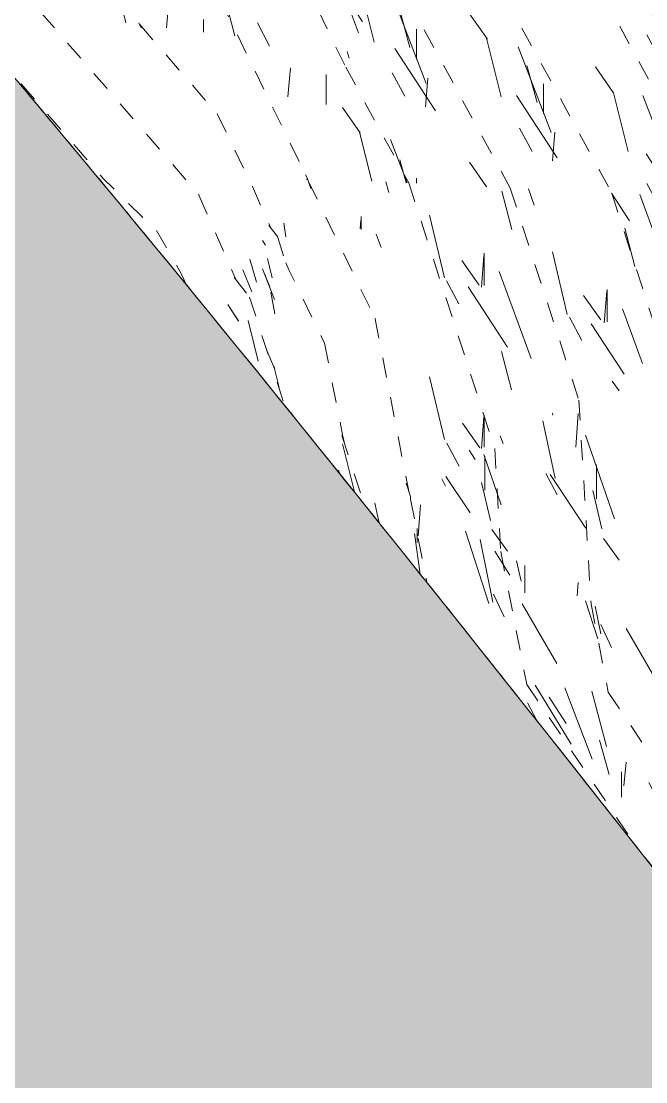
# Model space of a CAD drawing. Header units: metres. Extents: x 118 to 503, y -395 to 55.
# Drawn here: x 311.91 to 315.01, y -392.49 to -387.21 of the extents above; entities that cross this region are included whole.
import ezdxf

# ---------------------------------------------------------------- set-up
doc = ezdxf.new("R2010")
doc.units = ezdxf.units.M
doc.linetypes.add('Overhead', pattern=[0.00396875, 0.00238125, -0.0015875])
for name, color, linetype, lineweight, true_color in [('A-DETL', 7, 'Continuous', 9, 0x00a600), ('C-TOPO', 7, 'Continuous', 9, 0x7f7f7f), ('C-TOPO-MAJR', 7, 'Continuous', 9, 0x7f7f7f), ('C-TOPO-MINR', 7, 'Continuous', 9, 0x7f7f7f)]:
    doc.layers.add(name, color=color, linetype=linetype, lineweight=lineweight, true_color=true_color)
doc.layers.add('A-DETL-GENF', color=7, linetype='Continuous', lineweight=9)

# ---------------------------------------------------------------- blocks, each defined once
blk = doc.blocks.new('YADRAN_AB_ARQ_MO_000_SITIO_rvt-1-Nivel Base - Bocatoma')
at = {"layer": 'C-TOPO', "linetype": 'Overhead', "true_color": 0xeaeaea}
h = blk.add_hatch(dxfattribs=at)
h.set_pattern_fill('FP_204', color=254, style=0, pattern_type=2)
h.set_pattern_definition([(103.638, (48.635, 23.562), (-0.6109619176749538, 1.769844366053395), [0.31098, -2.281]), (123.736, (48.562, 23.864), (-3.666478006163164, 5.38327343047163), [0.15403, -7.547999999999999]), (122.073, (49.087, 23.719), (-9.165379606736149, 14.5794126834151), [0.36823, -18.043]), (104.687, (48.892, 24.031), (-1.833072928026365, 6.806650736260591), [0.19281, -9.448]), (90, (48.843, 23.469), (-0.61103, 1.022), [0.14966, -0.5986199999999999]), (110.264, (48.843, 23.619), (4.277373534493983, -11.64318209296799), [0.4587, -22.476]), (85.155, (48.684, 24.049), (-0.6110381078603917, -6.460475808386128), [0.1447, -7.089999999999999]), (117.545, (48.69600000000001, 24.193), (2.44416279902862, -4.835864166407549), [0.13213, -6.474])])
h.paths.add_polyline_path([(282.7586416770129, -387.9878773511278), (283.9572536132816, -384.7693537177008), (281.4353885946481, -387.16555153958), (282.4231991472365, -387.2837429441096), (282.7586363865445, -387.9878473274937), (282.6558808796238, -387.3115799959866)])
h = blk.add_hatch(dxfattribs=at)
h.set_pattern_fill('FP_384', color=254, style=0, pattern_type=2)
h.set_pattern_definition([(104.221, (35.539, 19.159), (-0.6320591127037027, 1.753460807360178), [0.30876, -2.264]), (124.866, (35.463, 19.458), (-3.792275339072857, 5.33718226998665), [0.1548, -7.585]), (123.178, (36.007, 19.313), (-9.4808238522495, 14.45407958645298), [0.3695999999999999, -18.111]), (105.309, (35.804, 19.622), (-1.896109526918905, 6.74159972976202), [0.19152, -9.384]), (90, (35.754, 19.067), (-0.6320799999999999, 1.013), [0.14812, -0.59246]), (111.081, (35.754, 19.215), (4.424459590588084, -11.53455214437705), [0.45689, -22.387]), (84.936, (35.589, 19.641), (-0.6321513546558825, -6.393155238355059), [0.14323, -7.018]), (118.5629999999999, (35.602, 19.784), (2.528279432535272, -4.792446409029434), [0.1322, -6.478])])
h.paths.add_polyline_path([(285.790200259302, -388.1411420269648), (285.7901741893273, -388.1411233175326), (284.7587229979532, -387.21562117596), (284.0155565112829, -386.2001632042339), (283.9572234446911, -384.7694420478725), (282.758695412567, -387.9878814833057), (285.4224625631097, -388.1225507061219)])
h = blk.add_hatch(dxfattribs=at)
h.set_pattern_fill('FP_205', color=254, style=0, pattern_type=2)
h.set_pattern_definition([(106.039, (-7.331, -6.005), (-0.6232898439686206, 1.583426961373834), [0.27069, -1.985]), (124.258, (-7.406000000000001, -5.745), (-3.739500842953969, 5.407015842953166), [0.15501, -7.594999999999999]), (122.936, (-6.87, -6.031000000000001), (-9.348775726337431, 14.39457131128066), [0.36683, -17.974]), (107.133, (-7.069, -5.723), (-1.86967408024715, 5.918869993271687), [0.16925, -8.292999999999997]), (90, (-7.119, -6.146), (-0.6232599999999999, 0.9986299999999999), [0.11693, -0.46773]), (112.653, (-7.119, -6.029), (4.362776851413599, -10.49860177010109), [0.42073, -20.616]), (83.455, (-7.281000000000001, -5.641), (-0.6232431858281144, -4.847553797630184), [0.10937, -5.359]), (119.192, (-7.269, -5.532), (2.493278110083486, -4.579586519182547), [0.12779, -6.262])])
h.paths.add_polyline_path([(282.3895271823297, -388.789630530517), (282.7586258738595, -387.9879119426171), (282.4131364521268, -388.5043561736323), (282.3407551868563, -388.7297313204192), (282.3890420369884, -388.789034422423)])
h = blk.add_hatch(dxfattribs=at)
h.set_pattern_fill('FP_203', color=254, style=0, pattern_type=2)
h.set_pattern_definition([(99.51899999999998, (121.302, 39.149), (-0.4208154439500553, 1.811348581315346), [0.30535, -2.239]), (112.551, (121.251, 39.45), (-2.525043979231504, 5.98094306656122), [0.15363, -7.527999999999999]), (111.478, (121.613, 39.177), (-6.312546174722828, 15.99975050281698), [0.3678, -18.022]), (100.217, (121.479, 39.519), (-1.262527968170296, 6.830365850464219), [0.18981, -9.301]), (90, (121.445, 39.008), (-0.4208399999999999, 1.113), [0.13964, -0.55855]), (103.873, (121.445, 39.148), (2.945785087340101, -11.98118358567319), [0.45634, -22.361]), (86.33300000000001, (121.335, 39.591), (-0.4208847466122729, -5.869097516021447), [0.13161, -6.449]), (108.568, (121.344, 39.722), (1.683426071073882, -5.15107895055286), [0.13216, -6.476])])
h.paths.add_polyline_path([(283.057957263905, -389.6163338806342), (283.2749248974104, -389.5818017578129), (282.6024897949222, -389.0284207395304), (282.5577460601987, -388.9943536904371), (282.5032405266203, -388.9268694091015), (282.5681743403035, -388.8595114868862), (282.7586258738594, -387.9879119426172), (282.3895271823297, -388.7896305305171), (282.8728612399729, -389.386195955785), (283.0539764587259, -389.6113678053256)])
h = blk.add_hatch(dxfattribs=at)
h.set_pattern_fill('FP_375', color=254, style=0, pattern_type=2)
h.set_pattern_definition([(103.26, (79.15100000000001, 25.54), (-0.611553449884498, 1.790462918586802), [0.31997, -2.346]), (125.075, (79.077, 25.852), (-3.669175441899735, 5.110596491620121), [0.149, -7.301]), (123.17, (79.60300000000001, 25.792), (-9.173701595039415, 13.98461945837538), [0.3577, -17.527]), (104.33, (79.408, 26.092), (-1.834741712672772, 6.981097756934691), [0.19768, -9.685999999999998]), (90, (79.359, 25.478), (-0.6115799999999999, 0.9859399999999999), [0.16094, -0.64374]), (110.149, (79.359, 25.639), (4.280945966916025, -11.72920083256934), [0.46162, -22.62]), (85.554, (79.2, 26.073), (-0.6115729038964315, -7.060838395517893), [0.15779, -7.731]), (118.069, (79.212, 26.23), (2.446302198400882, -4.748433592986114), [0.12998, -6.368999999999999])])
h.paths.add_polyline_path([(283.2749535713003, -389.5818145563254), (283.274980252684, -389.5818017578129), (285.7901970252499, -388.1411420269648), (282.7586612875559, -387.9878897460942), (283.3586620855945, -388.5366233626452), (283.3226297400591, -388.8654216873812), (283.27495251503, -389.5818017578129)])
h = blk.add_hatch(dxfattribs=at)
h.set_pattern_fill('FP_382', color=254, style=0, pattern_type=2)
h.set_pattern_definition([(102.158, (152.484, 9.023), (-0.55504231348844, 1.731950212661265), [0.31629, -2.319]), (125.883, (152.418, 9.332), (-3.33082938777706, 4.483614510584144), [0.13259, -6.497]), (123.61, (152.895, 9.396), (-8.326826965826998, 12.47536800680751), [0.32091, -15.724]), (103.206, (152.717, 9.663), (-1.665304611011929, 6.885647516460772), [0.19439, -9.524999999999999]), (90, (152.673, 9.008), (-0.55511, 0.88795), [0.16887, -0.67548]), (109.107, (152.673, 9.177), (3.88565269471531, -11.28161243456146), [0.44092, -21.605]), (86.219, (152.529, 9.593), (-0.5551430748886348, -7.555838300863988), [0.16837, -8.25]), (117.711, (152.54, 9.761000000000001), (2.220196237215442, -4.395756093000883), [0.11937, -5.849])])
h.paths.add_polyline_path([(285.0705445656924, -390.6240050972865), (285.07055467881, -390.6239680021932), (285.2795204871563, -389.4631185162207), (285.7901823947973, -388.1411734545441), (285.7901985121669, -388.1411430276833), (283.2749871885887, -389.5818363265791), (284.806487096397, -390.4707439940015)])
h = blk.add_hatch(dxfattribs=at)
h.set_pattern_fill('FP_371', color=254, style=0, pattern_type=2)
h.set_pattern_definition([(98.217, (168.579, 32.797), (-0.380326220288851, 1.853672836899974), [0.31929, -2.341]), (111.571, (168.534, 33.113), (-2.281892343808522, 5.66049952496845), [0.14481, -7.096]), (110.363, (168.861, 32.955), (-5.704459800153376, 15.32046115591936), [0.34973, -17.137]), (98.86399999999999, (168.739, 33.283), (-1.140831231448982, 7.120247755791269), [0.19743, -9.674]), (90, (168.709, 32.698), (-0.38029, 1.073), [0.15601, -0.6240399999999999]), (102.374, (168.709, 32.854), (2.662018508313797, -12.19381744331917), [0.4614, -22.609]), (87.10000000000001, (168.61, 33.304), (-0.3803046960713825, -6.727374631291619), [0.15034, -7.367000000000001]), (107.189, (168.617, 33.454), (1.521048014080151, -5.073081417734476), [0.12868, -6.306])])
h.paths.add_polyline_path([(283.3537858782815, -389.9858402860438), (283.2749537670504, -389.58181692817), (283.057957263905, -389.6163338806342), (283.3030587736259, -389.9223568964657)])
h = blk.add_hatch(dxfattribs=at)
h.set_pattern_fill('FP_373', color=254, style=0, pattern_type=2)
h.set_pattern_definition([(101.565, (128.056, 24.918), (-0.5365513491617919, 1.799975746979014), [0.32114, -2.355]), (121.947, (127.992, 25.233), (-3.219069427435545, 5.044770500325043), [0.14195, -6.956]), (120.076, (128.453, 25.198), (-8.04767192296695, 13.84499316297373), [0.34258, -16.787]), (102.519, (128.282, 25.494), (-1.609596257943054, 7.043565055993712), [0.19801, -9.703]), (90, (128.239, 24.865), (-0.5365099999999999, 0.9778100000000001), [0.1644, -0.6576]), (107.777, (128.239, 25.03), (3.755586885273263, -11.77668293804599), [0.45689, -22.387]), (86.19400000000002, (128.099, 25.465), (-0.5364895120982354, -7.242361554652502), [0.16164, -7.919999999999999]), (115.16, (128.11, 25.626), (2.146223381091593, -4.733647664165106), [0.12619, -6.182999999999999])])
h.paths.add_polyline_path([(285.0705437988285, -390.6240068353695), (283.2749541983134, -389.5818177700115), (283.3537858782816, -389.9858402860438), (283.7636580301191, -390.5005302314951), (284.7446288085941, -390.5932141589513)])
h = blk.add_hatch(dxfattribs=at)
h.set_pattern_fill('FP_378', color=254, style=0, pattern_type=2)
h.set_pattern_definition([(104.738, (13.144, 8.657), (-0.6031721892688223, 1.660174349426185), [0.28448, -2.086]), (122.775, (13.072, 8.932), (-3.618332814048548, 5.529532237936544), [0.15597, -7.642]), (121.412, (13.591, 8.669), (-9.046135872245548, 14.77342815845301), [0.37028, -18.144]), (105.777, (13.398, 8.985), (-1.809244260859007, 6.245357400873768), [0.17744, -8.695]), (90, (13.35, 8.523), (-0.60308, 1.027), [0.12656, -0.50622]), (111.105, (13.35, 8.65), (4.221406473608113, -10.98587255002895), [0.43546, -21.338]), (84.196, (13.193, 9.056000000000001), (-0.6031678556720496, -5.301179893003441), [0.11928, -5.844999999999999]), (117.599, (13.205, 9.175), (2.412230750621381, -4.740921986560906), [0.13018, -6.379])])
h.paths.add_polyline_path([(284.510080905799, -391.4445863259529), (285.0705445656924, -390.6240072804699), (283.7636580301191, -390.5005302314951), (284.4133629047743, -391.3218019048972)])
at = {"layer": 'C-TOPO-MAJR', "color": 254, "linetype": 'Overhead', "true_color": 0xd4d4d4}
for p, q in [((281.4477684286398, -387.1670580993654), (282.2302273410839, -388.0695991695277)), ((282.7767789546535, -388.0044670529758), (283.1092815279052, -388.6881662069253)), ((282.2302299044719, -388.0696021263129), (282.2346292292424, -388.0786481153233)), ((282.2346329661336, -388.0786557992016), (282.4175680271747, -388.4977163888151))]:
    blk.add_line(p, q, dxfattribs=at)
at = {"layer": 'C-TOPO-MAJR', "color": 254, "linetype": 'Overhead', "true_color": 0xd4d4d4, "flags": 128}
for points in [[(283.1092815424579, -388.6881662860523), (283.1115982082645, -388.7007626213631), (283.2771289609504, -389.5491261814287)], [(282.5706268331595, -388.8483376044339), (282.6044892589986, -388.9259083448765), (282.6088923206602, -388.9349620177653)], [(282.6088944099263, -388.9349727254871), (282.6111196869612, -388.9463775183534), (282.6378452929306, -389.0558515570258)]]:
    blk.add_lwpolyline(points, dxfattribs=at)
at = {"layer": 'C-TOPO-MINR', "color": 254, "linetype": 'Overhead', "true_color": 0xd4d4d4}
for p, q in [((283.5628497748833, -385.8284153910437), (284.7926575388078, -388.0907103280572)), ((282.3890535710702, -386.259282914969), (282.9635414382708, -387.43767990691)), ((283.3630803293458, -386.3648368963324), (284.2873976888569, -388.0651664469792)), ((282.0737933040789, -386.5588081438211), (282.7637719927333, -387.9741014121988)), ((281.7585330370876, -386.8583333726731), (281.9458897967178, -387.242641997055)), ((283.1633108838083, -386.9012584016212), (283.7821378389059, -388.0396225659011)), ((281.9380675617282, -387.2257161389026), (282.3242031811463, -387.6711110978388)), ((282.9635414382708, -387.43767990691), (283.2768779889549, -388.014078684823)), ((282.3242088000916, -387.6711175791106), (282.5000454600175, -388.0326768129205)), ((282.7637719927333, -387.9741014121988), (282.771618139004, -387.9885348037449)), ((282.771618139004, -387.9885348037449), (282.7889820444785, -388.0421399096893)), ((282.5000462868287, -388.0326787069476), (282.5903230943705, -388.2394813394316)), ((283.2768779889549, -388.014078684823), (283.7049283525125, -389.3355374500588)), ((283.7821378389059, -388.0396225659011), (284.1241361012211, -389.0954249665246)), ((284.2873976888569, -388.0651664469792), (284.5433438499297, -388.8553124829903)), ((282.0208672228162, -388.2515462713095), (282.1468284461248, -388.4680852081452)), ((282.5803229860326, -388.2267755464297), (282.623437209087, -388.281554992317)), ((282.623437209087, -388.281554992317), (282.6786676246758, -388.4520599679016)), ((282.146829298534, -388.4680866735152), (282.1697337176156, -388.5205552342735)), ((282.4075688398529, -388.4850117660246), (282.4846691717763, -388.5829727905142)), ((282.4846691717763, -388.5829727905142), (282.5834366566683, -388.8878835434127)), ((282.621532293505, -389.0054907632659), (282.659160685212, -389.121655523949)), ((284.1241361012211, -389.0954249665246), (284.1842785530923, -390.1096039494871)), ((282.9442281872244, -389.2718871727294), (283.0543409109036, -389.6118224613259)), ((283.7049283525125, -389.3355374500588), (283.7353808534319, -389.8490563614121)), ((283.2640580788327, -389.508774313485), (283.285720603804, -389.575649933593)), ((283.285720603804, -389.575649933593), (283.2864831537714, -389.5885087733372)), ((283.2864831537714, -389.5885087733372), (283.3673125640453, -390.0027685114543)), ((283.7353808534319, -389.8490563614121), (283.8643512284756, -390.5100439104917)), ((284.1842785530923, -390.1096039494871), (284.2698875754047, -390.5483597321087)), ((283.8643512284756, -390.5100439104917), (284.4029869139204, -391.3086539808958)), ((284.2698875754047, -390.5483597321087), (284.6933679533547, -391.1762343857722))]:
    blk.add_line(p, q, dxfattribs=at)
at = {"layer": 'C-TOPO-MINR', "color": 254, "linetype": 'Overhead', "true_color": 0xd4d4d4, "flags": 128}
for points in [[(281.3482823571451, -387.5213568349396), (281.7547815937193, -387.9902405682102), (282.0208588350274, -388.2515380341977)], [(282.6658569304902, -388.4125113410066), (282.6825678861746, -388.45079215444), (282.8584045461005, -388.81235138825)], [(282.8584055559043, -388.8123565636067), (282.9473546178643, -389.2682304217539), (282.9605435848662, -389.3222553701594)]]:
    blk.add_lwpolyline(points, dxfattribs=at)

msp = doc.modelspace()

# ---------------------------------------------------------------- hatches: boundary and pattern name
at = {"layer": 'A-DETL-GENF', "true_color": 0xc0c0c0}
h = msp.add_hatch(dxfattribs=at)
h.set_pattern_fill('FP_895', color=9, style=0, pattern_type=2)
h.set_pattern_definition([(0, (30.55791636113895, 0), (1.25, 1.25), [1.25, -1.25]), (0, (30.55791636113895, 0.46875), (1.25, 1.25), [1.25, -1.25]), (0, (30.55791636113895, 0.9375), (1.25, 1.25), [1.25, -1.25]), (90, (30.71416636113895, 1.094), (-1.25, 1.25), [1.25, -1.25]), (90, (31.18291636113895, 1.094), (-1.25, 1.25), [1.25, -1.25]), (90, (31.65191636113896, 1.094), (-1.25, 1.25), [1.25, -1.25])])
h.paths.add_polyline_path([(311.1448768254562, -395.2132001558784), (318.0162435375391, -395.2132001558784), (315.970428103928, -392.5938027711789), (314.9712792659133, -391.3218019048972), (314.1736823433102, -390.3144009929663), (313.6118928198648, -389.6113678053256), (313.0768837970002, -388.9486764416363), (312.56467142382, -388.322121046303), (312.0712718494271, -387.7274957637299), (311.5927012229251, -387.1605947383217), (311.1448768254562, -386.6401708092196), (310.9709699036492, -386.440773521228), (310.6654816677865, -386.0945751072451), (310.3632500461474, -385.7571592111835), (310.0640646737776, -385.4282941555009), (309.7677151857227, -385.1077482626546), (309.4739912170285, -384.7952898551017), (309.1826824027407, -384.4906872552998), (308.8935783779051, -384.1937087857059), (308.6064687775673, -383.9041227687778), (308.3054260464205, -383.6063631175994), (308.037391390568, -383.3462013827476), (307.7550028739979, -383.0774026585599), (307.4737673221085, -382.8150696768674), (307.1934743699454, -382.5589707601272), (306.9139136525545, -382.3088742307964), (306.6348748049815, -382.0645484113327), (306.3561474622719, -381.8257616241933), (306.0775244674816, -381.5922809358585), (305.7989685633115, -381.3638068949259), (305.3817346523189, -381.0296107031151), (304.9659229687022, -380.7044152837652), (304.5523235921553, -380.3868514319515), (304.0056646931532, -379.9729377631145), (302.9358507505369, -379.1655276015596), (302.5451641047427, -378.8655835135523), (302.1614302441798, -378.5650557635316), (301.9098604917448, -378.3637035229299), (301.6619549498676, -378.1610734955435), (301.4176817845931, -377.9566609716333), (301.1767554521394, -377.7498667728502), (300.938879460573, -377.5400876443119), (300.7037573179607, -377.3267203311357), (300.4710925323693, -377.1091615784392), (300.2405886118654, -376.8868081313399), (300.011949064516, -376.6590567349554), (299.7848773983876, -376.4253041344029), (299.5590771215471, -376.1849470748004), (299.3342517420613, -375.937382301265), (299.1101047679967, -375.6820065589143), (298.8863397074203, -375.418216592866), (298.6626600683989, -375.1454091482374), (298.4387693589989, -374.8629809701461), (298.2143710872874, -374.5703288037094), (297.9891687613309, -374.2668493940451), (297.7628685326659, -373.9519498782684), (297.5353783920186, -373.6258308629767), (297.3069469517999, -373.2900320054819), (297.0778556299883, -372.9462219282225), (296.7335969711116, -372.4191358868585), (296.3894365547791, -371.88341060224), (295.2551394755536, -370.1075720912299), (294.92238007807, -369.5994863609421), (294.7033506099772, -369.2723015558743), (294.4868975670429, -368.9562946890839), (294.2733023129063, -368.6531335264732), (294.0628037645208, -368.3638167575241), (293.8555223990314, -368.0874761348432), (293.6515581965966, -367.8229203221935), (293.4510111373744, -367.5689579833389), (293.1568163986616, -367.2052711904053), (292.7774498964337, -366.7463134865692), (292.237652997927, -366.0941420457061), (291.981649438257, -365.7756639807463), (291.8163557750747, -365.5634327754061), (291.6554790566881, -365.3498816814963), (291.4991192632559, -365.1338193627803), (291.347313311073, -364.9141412662936), (291.1997206312994, -364.6902623028844), (291.0558608215267, -364.4617898107909), (290.9152532516502, -364.2283314415864), (290.7774172915657, -363.989494846845), (290.6185966192658, -363.7016462856128), (290.5081376803547, -363.4941175870462), (290.3757327690194, -363.2367922251363), (290.2441769470585, -362.9725192439843), (290.1129895843675, -362.7009062951644), (289.9158480231085, -362.2788661703742), (289.7168319508697, -361.8381041584329), (289.5143192410484, -361.3772960834021), (289.2360957913496, -360.7294773491574), (288.946892350604, -360.0439574678517), (288.5712845739916, -359.1418140271028), (287.7148026864133, -357.0667406749506), (287.2044070838188, -355.8367536382538), (286.7843394318348, -354.8369701394031), (286.4450175861248, -354.0413832835097), (286.10401903809, -353.2551881962509), (285.7629513492666, -352.481087088622), (285.3393285673046, -351.5326948551846), (284.8397166245171, -350.4265806855887), (283.7446574299965, -348.0077105524708), (283.3889675458378, -347.2078016279272), (283.1213582035351, -346.5948393944117), (282.7435233168978, -345.7155866723177), (282.2061713065111, -344.464175886604), (281.9695521271824, -343.9251279759729), (281.789876040824, -343.5247510295417), (281.6066425565662, -343.126111724976), (281.4183561863072, -342.7277584360507), (281.2235273208245, -342.3282427644952), (281.0214617001436, -341.9265530196032), (280.8130571307415, -341.5225516769099), (280.5272034409182, -340.9802297423601), (280.1606848843937, -340.2963444645457), (279.4904126546218, -339.0481319210579), (279.1944479506532, -338.4860717735225), (278.9745349689773, -338.0595883060572), (278.7602174425252, -337.634298343268), (278.5279127453113, -337.162023842964), (278.3394242369727, -336.7709276408457), (278.0641823071115, -336.1877503822666), (277.7914728950935, -335.5976608094423), (277.4519315591381, -334.8492382095986), (277.0427052264729, -333.9334305533771), (275.9059802051717, -331.3791798328622), (275.4509149556076, -330.3742396815247), (274.9798393034256, -329.345804190843), (274.4946062926475, -328.2969465218866), (273.9130799403608, -327.051567796588), (273.3177486140673, -325.7874551971623), (272.6242406249456, -324.3260757887455), (271.8325545321902, -322.6694651431197), (270.416759614595, -319.7125314189096), (269.9786258289701, -318.785544853202), (269.5453288048161, -317.8568289610885), (269.203254590711, -317.1124843354496), (268.8661289387341, -316.3668155747349), (268.5347754199017, -315.6197260717549), (268.2905436725931, -315.0584184671461), (268.0503694528974, -314.4962165973111), (267.8146002048375, -313.9330797060919), (267.5835833724355, -313.3689670373302), (267.3576663997142, -312.8038378348684), (267.1371919669905, -312.2376552486151), (266.9221196077285, -311.6706965950866), (266.7117510077524, -311.1037786021503), (266.4372575578819, -310.3494546421556), (266.0346960802232, -309.2255140855881), (265.5716748917207, -307.9340004815819), (265.3067754806549, -307.2095586939578), (265.1065652747073, -306.6742806482374), (264.9041909079809, -306.1468719287288), (264.6988892782464, -305.6282023871677), (264.4978811335617, -305.1383343958601), (264.4192813095736, -304.9517407226709), (264.276451820835, -304.6205602448303), (264.1313038566756, -304.2944236483914), (263.9836176261208, -303.9735771454966), (263.8333713321028, -303.6579056166412), (263.6807758744532, -303.3468692789788), (263.5260554637896, -303.0399040579659), (263.2904810216186, -302.5858556570998), (263.0513866198891, -302.1377943493862), (262.809528969435, -301.6938163832399), (262.4023475966166, -300.9577565153837), (261.9113052772187, -300.0700668639286), (261.666557864853, -299.6199726652486), (261.4232931800452, -299.1631700330278), (261.1764606983889, -298.6972236159479), (261.0017961606108, -298.3797944655937), (260.9094291338563, -298.2186379489632), (260.8128158716969, -298.0556745914687), (260.7112890765115, -297.8907702331892), (260.6041814506791, -297.7237907142037), (260.4908256965786, -297.5546018745911), (260.3481597806093, -297.3525901789909), (260.2427006130891, -297.2090595937999), (260.106596688458, -297.0324378327792), (259.9615754450746, -296.8530701114468), (259.806969585318, -296.6708222698816), (259.6766543820369, -296.5243780319015), (259.6766543820369, -303.6563403948627), (259.6966676914758, -304.0363369204047), (276.6745132966368, -344.0393461173059), (276.8867508336141, -344.554961369206), (277.0449899636309, -344.9497541737486), (277.2012112728518, -345.3513093536981), (277.3543231115133, -345.7594788505865), (277.5032338298518, -346.1741146059466), (277.5996346000394, -346.4540576933782), (277.6933595761845, -346.7367650005247), (277.8123971050376, -347.1143822589573), (277.8714883392199, -347.3102967972612), (277.9552452225466, -347.6010335484996), (278.0350325047036, -347.8943590427509), (278.1105267339089, -348.1902294108394), (278.1814255653006, -348.4886066189507), (278.2814310947917, -348.9416009960789), (278.4161061949833, -349.5596081908628), (278.4898196469316, -349.8763252004297), (278.571223118558, -350.1991961088556), (278.6628961736943, -350.5289796341966), (278.7133899087762, -350.6967007276028), (278.7674183761728, -350.8664344945092), (278.8253040213629, -351.0382757746726), (278.8873692898258, -351.21231940785), (278.9745349689773, -351.4402291518162), (279.0253284784853, -351.5673930922753), (279.1018672896401, -351.7486128230373), (279.1838755059837, -351.9324142658418), (279.2716755729949, -352.1188922604454), (279.3655899361528, -352.3081416466055), (279.4659410409367, -352.5002572640792), (279.5730513328254, -352.6953339526234), (279.6872432572978, -352.8934665519952), (279.8088392598331, -353.0947499019516), (279.9381617859102, -353.2992788422497), (280.0755332810083, -353.5071482126466), (280.2434423456397, -353.7492878696195), (280.3757129601832, -353.933287602765), (280.5830520618012, -354.20817690958), (280.7119578611899, -354.3739267903631), (280.8944108835777, -354.5999209076098), (281.0868475478606, -354.8298244934975), (281.2895902995175, -355.0637323877835), (281.5029615840275, -355.3017394302246), (281.7272838468696, -355.5439404605781), (281.9628795335227, -355.7904303186008), (282.2100710894661, -356.04130384405), (282.6714599495584, -356.8148836519276), (283.1022111925873, -357.5500101466735), (283.5037299271538, -358.2478239133183), (283.8774212618584, -358.9094655368933), (284.2246903053024, -359.5360756024297), (284.5469421660866, -360.1287946949586), (284.8455819528118, -360.688763399511), (285.1220147740789, -361.2171223011181), (285.408603340273, -361.7761478255621), (285.6138799546421, -362.1835730356206), (285.9349360509561, -362.8339184549347), (286.2202531995731, -363.4246902410617), (286.5532786125945, -364.1263692725103), (287.4745147405318, -366.07404339136), (287.8064988302718, -366.7656691216703), (288.1306896316293, -367.4294048001613), (288.4298792322506, -368.0313957971715), (288.7005028678039, -368.5667834052221), (288.9911303711548, -369.1314829206344), (289.3023526909063, -369.7242060508825), (289.5665559319769, -370.2176958251851), (289.8446206283343, -370.7276365999923), (290.1367700632167, -371.2531738637333), (290.4422521431401, -371.7910552653903), (290.6792670062989, -372.1996425235228), (290.9223904875353, -372.6103722793178), (291.17102350921, -373.0211797067863), (291.4245669936831, -373.4299999799383), (291.6824218633154, -373.8347682727843), (291.943989040467, -374.2334197593345), (292.120133710825, -374.4947695241596), (292.2974845344214, -374.7518712076755), (292.4758640067706, -375.0041130095894), (292.7009815623726, -375.3127311042716), (292.8349984338338, -375.4915732852422), (293.0153559891655, -375.7259025479593), (293.1958732037319, -375.9541787482058), (293.4511888043928, -376.2677257649488), (293.6458836364698, -376.5008109290551), (293.9135009771488, -376.8141398305175), (294.2654238389114, -377.2174049746893), (295.1856561178451, -378.2637513069272), (295.4197688272578, -378.5389927787763), (295.644731429805, -378.8122492368231), (295.8600854457194, -379.0846735869301), (296.0675224774832, -379.357059474162), (296.2692497167759, -379.6301143929317), (296.5331523689658, -379.9964511635334), (297.3398178680131, -381.126914656754), (297.5566389839905, -381.4206363677447), (297.7839363798131, -381.7202154026357), (298.0239172471603, -382.02635925584), (298.1920406202809, -382.234451696557), (298.4572725217322, -382.553246167651), (298.7369116983539, -382.881211422418), (299.8582862740912, -384.1845162325501), (300.1828792346901, -384.5735275269784), (300.4020777976121, -384.8422230851519), (300.6229364771974, -385.1188794988279), (300.8449559979995, -385.403905710285), (301.0676370845713, -385.6977106618018), (301.2904804614659, -386.0007032956571), (301.5129868532364, -386.3132925541297), (301.734656984436, -386.6358873794982), (301.9549915796177, -386.9688967140414), (302.1734913633345, -387.3127295000379), (302.3896570601397, -387.6677946797664), (302.6029577531973, -388.0343751272143), (302.812580737055, -388.411630990391), (303.0175654605969, -388.7981333581409), (303.2169500662063, -389.1924481138368), (303.4097726962662, -389.5931411408515), (303.5950714931599, -389.9987783225576), (303.7008980338663, -390.2412687282615), (303.7718845992705, -390.4079255423283), (303.8568084377769, -390.6133672550415), (303.9392501569812, -390.8191486835358), (304.0190895246812, -391.0250905632325), (304.096206308675, -391.2310136295532), (304.1704802767603, -391.4367386179196), (304.2417911967351, -391.6420862637534), (304.3269453395642, -391.899995130927), (304.3750429635448, -392.050932469509), (304.4367433459754, -392.2540725002741), (304.4949997514872, -392.4561181301926), (304.5496919478778, -392.6568900946866), (304.6006997029453, -392.8562091291774), (304.6479027844875, -393.0538959690868), (304.7108084541604, -393.3467679149699), (304.7514613165246, -393.5587215335925), (304.7654816659417, -393.6353706755414), (304.7962637313618, -393.8247360913404), (304.8226399622461, -394.0115729896658), (304.8444901263927, -394.1957021059393), (304.8616939915992, -394.3769441755824), (304.8741313256635, -394.5551199340168), (304.8816818963836, -394.7300501166641), (304.8842254715576, -394.9015554589457), (304.8842254715576, -395.2132001558784), (307.9278426398083, -395.2132001558784)])

# ---------------------------------------------------------------- linework, layer by layer
at = {"layer": 'A-DETL', "color": 8, "true_color": 0x808080}
for points, knots in [([(318.0158842044663, -395.2127374654768), (317.9387703215532, -395.1138764062235), (317.7729416606073, -394.9012913358828), (317.5228357003508, -394.5806869965908), (317.2656063495992, -394.2510215690116), (316.9299500902562, -393.82097957051), (316.3612270895402, -393.0928157176939), (315.5991798424623, -392.1192151564369), (314.7559403564021, -391.0475362654109), (313.7139879363025, -389.7341958353156), (312.7766947114386, -388.5742587089841), (311.9063015423656, -387.527861439357), (311.0678750724502, -386.5438204853891), (310.056493416459, -385.4061003948368), (309.0829680470593, -384.3793491076036), (308.3200939657156, -383.6170778844625), (307.75423403105, -383.073092322164), (307.1929871540694, -382.5549687782387), (306.7277175026311, -382.1432090677413), (306.3561354793939, -381.824875156415), (305.984649319179, -381.5136329873121), (305.5203457426398, -381.1371413699873), (304.9652686769526, -380.7021536062599), (304.4141173617612, -380.2807359075614), (303.8687737605039, -379.8696391587372), (303.3311081840653, -379.4656187957286), (302.802994114447, -379.0654290532145), (302.2863040017327, -378.6658244198267), (301.7829112525629, -378.2635595696514), (301.2946864792638, -377.8553881809979), (300.8192556004377, -377.4364834165407), (300.3542472523441, -377.0020194382387), (299.8972893585473, -376.5471702012227), (299.4460099757351, -376.0671094886499), (298.9980373407944, -375.5570119784012), (298.6255052540452, -375.1028761142647), (298.326761959285, -374.7197266615559), (298.1020459275707, -374.4218281360933), (297.8763881014439, -374.1128420403344), (297.6494422123424, -373.7919694376778), (297.4213953296591, -373.4605080477549), (297.192552943412, -373.1202211249143), (296.9631900215094, -372.7727519351081), (296.7335897101695, -372.4197758948089), (296.5040329644808, -372.0629598068052), (296.1983907794968, -371.5843104351977), (295.8939615835812, -371.1046561898559), (295.5918710612333, -370.6306716046087), (295.3667539231636, -370.2796866265738), (295.1433689530158, -369.9348736660327), (294.9219975848287, -369.5979016003876), (294.702921176088, -369.2704380980686), (294.5225046715822, -369.0068691351627), (294.3796000570627, -368.802432004344), (294.2731721425664, -368.6525386924918), (294.167525250108, -368.5062143845263), (294.0626696946679, -368.3632757606022), (293.9586185583435, -368.2235831182066), (293.8209727243947, -368.0414524073432), (293.6849854842359, -367.8652142938849), (293.5507068112775, -367.6942728504461), (293.417583850689, -367.5266640198884), (293.2533783480237, -367.3230293188496), (293.0599488658225, -367.0868784567601), (292.8069989165883, -366.7813700431072), (292.5003547301101, -366.4140540359305), (292.1484470956567, -365.9870603780201), (291.8134172837243, -365.5643042545086), (291.4960184198926, -365.1363192563793), (291.1972246162399, -364.693334896654), (290.8188009985107, -364.0781083335274), (290.4625335652642, -363.4198793777241), (290.1130643182181, -362.7060606810089), (289.8505139798284, -362.1397703434026), (289.6281407139144, -361.6394655157896), (289.44618029163, -361.2206315669304), (289.3071738629744, -360.896775750441), (289.1652563784804, -360.5629816796723), (288.9724044418343, -360.1057082026138), (288.7248406916995, -359.5128616881071), (288.41845873483, -358.772916202098), (288.1038507089882, -358.0098957580644), (287.7820996032833, -357.229261031266), (287.4542872838084, -356.4364719281483), (287.1214965073472, -355.6369854657271), (286.7848075909367, -354.8362709875561), (286.5018926984171, -354.1725046816465), (286.2746843830354, -353.6463872260532), (286.1040216327879, -353.2546857823862), (285.9333433143511, -352.8659988219052), (285.7060554139814, -352.3520301622906), (285.4796550359238, -351.8448386398057), (285.2550646640053, -351.3451523489928), (285.0319886165344, -350.850711409201), (284.8116454187656, -350.364501907607), (284.6220437945886, -349.9469068355919), (284.5147292623488, -349.710611402556), (284.4347868262489, -349.5345776940625), (284.3554166904223, -349.3597545580611), (284.2766476893812, -349.1861646981728), (284.1985086677478, -349.0138308272393), (284.0952016872652, -348.7857572226666), (283.9168215406239, -348.3911835736712), (283.7189190636373, -347.9510148805949), (283.5279075955057, -347.5223523669625), (283.3883073262509, -347.2067739955652), (283.2526683745158, -346.8973614183377), (283.076858171159, -346.4927773776282), (282.865307640013, -346.0007874258287), (282.5396750624201, -345.2383781281895), (282.1478375587209, -344.3231937329052), (281.7921631579907, -343.5242798363001), (281.5449274047462, -342.9933821174676), (281.4188393967767, -342.7278437596293), (281.2898521259884, -342.4617934603174), (281.1574697068804, -342.194772130429), (281.021930479376, -341.9267238248908), (280.8835785764757, -341.6576506876251), (280.766205029661, -341.4325581080341), (280.6712199852062, -341.251960593201), (280.5994782363035, -341.1162494188525), (280.5272738377993, -340.9802739913911), (280.4546470580075, -340.8440330697421), (280.381638177803, -340.7075254198141), (280.2838372413557, -340.525157934422), (280.1608322056966, -340.2965255778049), (280.0123422350871, -340.0210800703056), (279.8136065364646, -339.6523572868805), (279.6143924442396, -339.2814216944694), (279.415986550595, -338.908233390158), (279.2185563019706, -338.5335312369415), (278.9743486676329, -338.0622817290903), (278.6882739497278, -337.4921506989394), (278.4080790934492, -336.9167292595626), (278.1322149628019, -336.3352868666413), (277.8592523401085, -335.7471119102689), (277.4972224200101, -334.9529462905752), (277.1351672391094, -334.1424515756867), (276.7672674059744, -333.3127648300349), (276.4869668325322, -332.6801890257497), (276.2485208549737, -332.1438509683087), (276.0541275954056, -331.7089143546148), (275.8570400645871, -331.2699253525583), (275.6057045192597, -330.7137975468269), (275.296717633908, -330.0355514166184), (274.9808879260535, -329.3473168878031), (274.5513926678896, -328.4175692736992), (274.1104110283667, -327.4714896267807), (273.6601394352695, -326.5127203418826), (273.2044065216794, -325.5467054882955), (272.7415799759708, -324.5716425803444), (272.2738552864675, -323.5911764785589), (271.9799453838174, -322.9768875793909), (271.7736151948379, -322.5465082447293), (271.6555823756886, -322.300506798745), (271.5670070105361, -322.1159642074041), (271.4783934124341, -321.9313798854948), (271.3897545435838, -321.7467519790079), (271.3011032471214, -321.5620790707701), (271.2124523980854, -321.3773596265599), (271.1238148629669, -321.1925921435135), (271.0056663930706, -320.9461694326704), (270.7990432488181, -320.5147509816919), (270.5634208124414, -320.021268697882), (270.3287284615066, -319.5273054850126), (270.1532771872755, -319.1565805350213), (269.9784968489306, -318.7855909683539), (269.8044903908211, -318.4143247107729), (269.6313607668962, -318.0427696801712), (269.4018276047287, -317.5469618717096), (269.0039343854839, -316.6782027484325), (268.4483992537972, -315.4337495244301), (267.8089742623447, -313.9342308123004), (267.2033049258474, -312.4278054629169), (266.6381655377038, -310.913548330739), (266.1890959926769, -309.658752324909), (265.8798782872893, -308.7913518196543), (265.7257630332143, -308.3612909899937), (265.6377249260967, -308.1167108299093), (265.5716819955668, -307.9338923392175), (265.5055964419592, -307.7517227027105), (265.4394400049131, -307.570234134867), (265.373184420486, -307.3894588533465), (265.2846737618863, -307.1494191467731), (265.1736462504107, -306.8513138216715), (265.0395644638014, -306.4969559987579), (264.8593554285873, -306.0293142435874), (264.6308424434182, -305.4544707448497), (264.3496102280952, -304.7822636228782), (264.0595701028549, -304.1296914052805), (263.8089684277084, -303.6040609351699), (263.6040025162582, -303.1922819463465), (263.4482666356276, -302.8872342279487), (263.2907417426027, -302.585412199305), (263.1316525236715, -302.2862509174277), (262.9712230619368, -301.9891865404711), (262.809677602205, -301.6936549315424), (262.6472403458516, -301.3990920327965), (262.4841355062724, -301.1049337652435), (262.3205872922146, -300.8106160554277), (262.1841144811995, -300.5647483666518), (262.0749387496505, -300.3674104192758), (261.9930862574642, -300.2190145532097), (261.9112910104856, -300.0701557642756), (261.8295813639045, -299.9207635732582), (261.7479841161918, -299.7707673584425), (261.6393811295861, -299.5698735871842), (261.5310900063641, -299.3674874389197), (261.4233271435476, -299.1633364232662), (261.3423012154188, -299.009224820094), (261.2603551907739, -298.8539762277553), (261.1489947356247, -298.6452848387), (261.0041819013375, -298.3809095521372), (260.8160920558315, -298.0569686890016), (260.6083451055165, -297.725263240667), (260.3756162261749, -297.3847226335511), (260.1728106415126, -297.1145770912973), (260.0176715040924, -296.9208511724782), (259.9244528348581, -296.8079669364612), (259.843697324747, -296.7129685909747), (259.777008471671, -296.6363646781953), (259.7272339019903, -296.5799832638202), (259.6938088127284, -296.5426612130498), (259.6775474351028, -296.5246365124232)], [0.0002364838989943027, 0.0002364838989943027, 0.0002364838989943027, 0.0002364838989943027, 0.001626016260162602, 0.003252032520325203, 0.004878048780487805, 0.006504065040650406, 0.00975609756097561, 0.01626016260162602, 0.02276422764227642, 0.02926829268292683, 0.04227642276422764, 0.04878048780487805, 0.05528455284552845, 0.06829268292682927, 0.08130081300813008, 0.08780487804878048, 0.09430894308943089, 0.1008130081300813, 0.1073170731707317, 0.1105691056910569, 0.1138211382113821, 0.1203252032520325, 0.1268292682926829, 0.1333333333333333, 0.1398373983739837, 0.1463414634146342, 0.1528455284552846, 0.159349593495935, 0.1658536585365854, 0.1723577235772358, 0.1788617886178862, 0.1853658536585366, 0.191869918699187, 0.1983739837398374, 0.2048780487804878, 0.2113821138211382, 0.2146341463414634, 0.2178861788617886, 0.2211382113821138, 0.224390243902439, 0.2276422764227642, 0.2308943089430894, 0.2341463414634146, 0.2373983739837398, 0.2406504065040651, 0.2439024390243902, 0.2504065040650407, 0.2536585365853659, 0.256910569105691, 0.2601626016260162, 0.2634146341463415, 0.2666666666666667, 0.2699186991869919, 0.2715447154471545, 0.2731707317073171, 0.2747967479674797, 0.2764227642276423, 0.2780487804878049, 0.2796747967479675, 0.2829268292682927, 0.2845528455284553, 0.2861788617886179, 0.2894308943089431, 0.2926829268292683, 0.2959349593495935, 0.3024390243902439, 0.3089430894308943, 0.3154471544715447, 0.3219512195121951, 0.3284552845528456, 0.3349593495934959, 0.3479674796747967, 0.3544715447154472, 0.3609756097560975, 0.3674796747967479, 0.3707317073170732, 0.3739837398373984, 0.3772357723577235, 0.3804878048780488, 0.3869918699186992, 0.3934959349593496, 0.4, 0.4065040650406504, 0.4130081300813008, 0.4195121951219513, 0.4260162601626016, 0.432520325203252, 0.4357723577235773, 0.4390243902439024, 0.4422764227642276, 0.4455284552845529, 0.4520325203252032, 0.4552845528455285, 0.4585365853658537, 0.4650406504065041, 0.4682926829268293, 0.4699186991869919, 0.4715447154471545, 0.473170731707317, 0.4747967479674797, 0.4764227642276423, 0.4780487804878049, 0.4813008130081301, 0.4878048780487805, 0.4910569105691057, 0.4943089430894309, 0.4975609756097561, 0.5008130081300813, 0.5073170731707317, 0.5138211382113821, 0.526829268292683, 0.5398373983739837, 0.5430894308943089, 0.5463414634146342, 0.5495934959349593, 0.5528455284552846, 0.5560975609756098, 0.5593495934959349, 0.5626016260162602, 0.5642276422764227, 0.5658536585365853, 0.567479674796748, 0.5691056910569106, 0.5707317073170731, 0.5723577235772358, 0.5756097560975609, 0.5788617886178862, 0.5821138211382114, 0.5886178861788618, 0.5918699186991869, 0.5951219512195122, 0.6016260162601625, 0.608130081300813, 0.6146341463414634, 0.6211382113821138, 0.6276422764227642, 0.6341463414634145, 0.6471544715447154, 0.6536585365853658, 0.6601626016260163, 0.6666666666666666, 0.6699186991869919, 0.6731707317073171, 0.6796747967479675, 0.6861788617886179, 0.6926829268292682, 0.6991869918699187, 0.7121951219512195, 0.71869918699187, 0.7252032520325203, 0.7382113821138211, 0.7447154471544716, 0.751219512195122, 0.7544715447154472, 0.7560975609756098, 0.7577235772357723, 0.759349593495935, 0.7609756097560976, 0.7626016260162601, 0.7642276422764228, 0.7658536585365854, 0.767479674796748, 0.7707317073170732, 0.7772357723577236, 0.7804878048780488, 0.7837398373983739, 0.7869918699186992, 0.7902439024390244, 0.7934959349593496, 0.7967479674796748, 0.8032520325203252, 0.816260162601626, 0.8292682926829269, 0.8422764227642277, 0.8552845528455284, 0.8682926829268293, 0.8747967479674796, 0.8780487804878049, 0.8796747967479674, 0.8813008130081301, 0.8829268292682927, 0.8845528455284553, 0.8861788617886179, 0.8878048780487805, 0.8910569105691057, 0.8943089430894309, 0.8975609756097561, 0.9040650406504065, 0.9105691056910569, 0.9170731707317072, 0.9235772357723577, 0.9268292682926829, 0.9300813008130081, 0.9333333333333333, 0.9365853658536586, 0.9398373983739837, 0.943089430894309, 0.9463414634146341, 0.9495934959349593, 0.9528455284552846, 0.9560975609756097, 0.9577235772357724, 0.959349593495935, 0.9609756097560975, 0.9626016260162602, 0.9642276422764228, 0.9658536585365853, 0.9691056910569106, 0.9707317073170731, 0.9723577235772358, 0.9739837398373984, 0.975609756097561, 0.9788617886178862, 0.9821138211382114, 0.9853658536585366, 0.9886178861788617, 0.991869918699187, 0.9928861788617886, 0.9939024390243902, 0.9949186991869918, 0.9954268292682926, 0.9959349593495934, 0.996407269070522, 0.996407269070522, 0.996407269070522, 0.996407269070522]), ([(318.0155744657057, -395.2123416188944), (314.9675011850879, -391.3047377767768), (311.025633035651, -386.2532043349566), (306.3013483128541, -381.5289196121598), (301.5378343626877, -378.2746378046197), (298.0048119613845, -374.7416154033165), (294.2054556077719, -368.1609371627995), (291.2736269232872, -365.2291084783148), (289.3357513455394, -361.1210777158976), (286.3711356198394, -353.6575118426533), (283.2214619226521, -346.9806350667666), (281.4518645391289, -342.5255866345025), (278.6071722453185, -337.5984350497228), (275.9871545312467, -331.4260601195265), (271.7275076215037, -322.3961921841469), (267.1520839448866, -313.0151834431252), (264.5545723507234, -304.5173269678581), (261.8830567293776, -300.1515773844415), (260.6021237470992, -297.5502485799682), (259.6799188928638, -296.5272762639646)], [0.08546149091318564, 0.08546149091318564, 0.08546149091318564, 0.08546149091318564, 19.78041973338479, 40.40817077110339, 59.47537146985285, 79.53431555822384, 97.82072558126886, 115.6109297350493, 133.873098237805, 155.6701879662254, 177.7419527153897, 197.2562183396784, 216.0309351901222, 240.4751781108234, 270.1055396990494, 302.1176947249496, 328.9462577174828, 347.7008634207938, 357.3160815174331, 357.3160815174331, 357.3160815174331, 357.3160815174331])]:
    msp.add_open_spline(points, degree=3, knots=knots, dxfattribs=at)

# ---------------------------------------------------------------- block references
at = {"lineweight": 5}
msp.add_blockref('YADRAN_AB_ARQ_MO_000_SITIO_rvt-1-Nivel Base - Bocatoma', (30.55791636113895, 0), dxfattribs=at)

doc.saveas('drawing.dxf')
